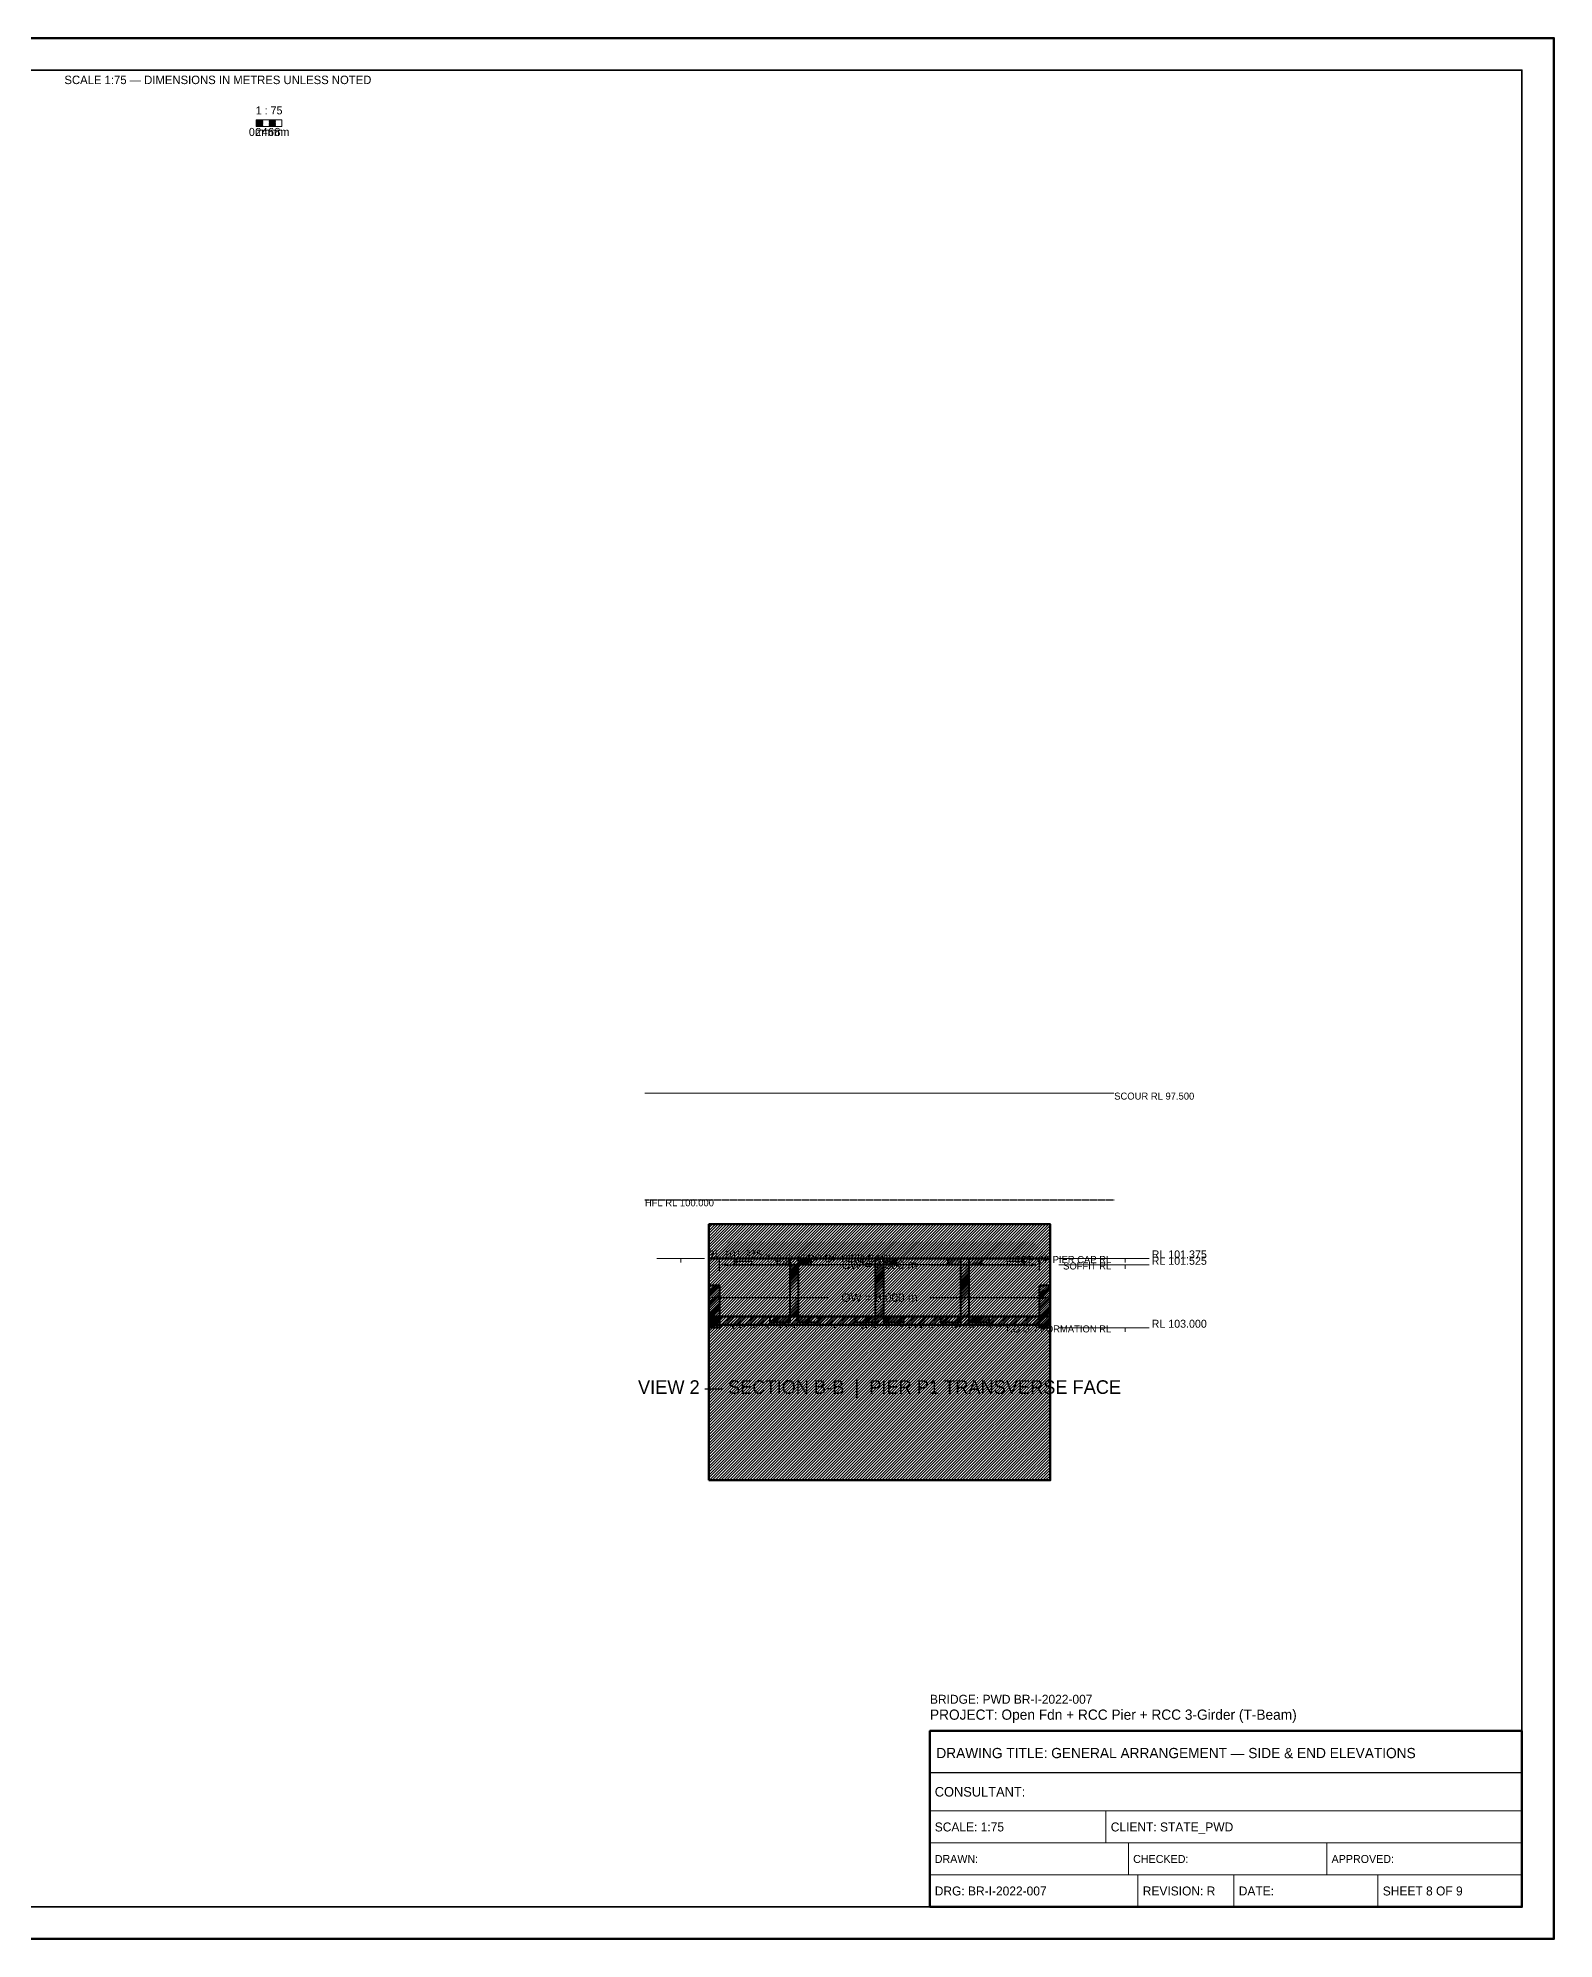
# Model space of a CAD drawing. Header units: metres. Extents: x 0 to 841, y 0 to 594.
# Drawn here: x 367 to 841, y 0 to 594 of the extents above; entities that cross this region are included whole.
import ezdxf
from ezdxf.enums import TextEntityAlignment as Align

# ---------------------------------------------------------------- set-up
doc = ezdxf.new("R2010")
doc.units = ezdxf.units.M
doc.linetypes.add('DASHED', pattern=[0.5, 0.375, -0.125])
doc.linetypes.add('DASHED2', pattern=[0.25, 0.1875, -0.0625])
for name, color, linetype, lineweight in [('BORDER-INNER', 7, 'Continuous', 35), ('BORDER-OUTER', 7, 'Continuous', 70), ('CIVIL-HFL', 5, 'DASHED', 25), ('CIVIL-SCOUR', 1, 'DASHED2', 18), ('DIM-LEVEL', 3, 'Continuous', 18), ('DIM-LINEAR', 3, 'Continuous', 18), ('STRUC-HATCHING', 8, 'Continuous', 18), ('SUB-BEARING', 5, 'Continuous', 25), ('SUB-PIER', 2, 'Continuous', 35), ('SUPER-DECK', 2, 'Continuous', 50), ('SUPER-GIRDER', 1, 'Continuous', 35), ('SUPER-KERB', 7, 'Continuous', 25), ('SUPER-PARAPET', 2, 'Continuous', 35), ('SUPER-WEARING', 8, 'Continuous', 25), ('SYM-SCALE', 7, 'Continuous', 13), ('TEXT-GENERAL', 7, 'Continuous', 18), ('TEXT-HEADER', 7, 'Continuous', 25), ('TEXT-LEVEL', 5, 'Continuous', 18), ('TEXT-SPEC', 7, 'Continuous', 13), ('TEXT-TITLE', 7, 'Continuous', 25), ('TITLEBLK-BOX', 7, 'Continuous', 50), ('TITLEBLK-TEXT', 7, 'Continuous', 18)]:
    doc.layers.add(name, color=color, linetype=linetype, lineweight=lineweight)
doc.styles.add('BRIDGE_STD', font='Arial.ttf')
doc.dimstyles.new('pmb100', dxfattribs={"dimtxt": 2.5, "dimasz": 0.9375, "dimexe": 2.5, "dimexo": 2.5, "dimtad": 0, "dimtih": 1, "dimdec": 0, "dimtxsty": 'BRIDGE_STD', "dimcen": 2.5, "dimazin": 3, "dimtfac": 1, "dimtmove": 0, "dimatfit": 3})

msp = doc.modelspace()

# ---------------------------------------------------------------- hatches: boundary and pattern name
at = {"layer": 'STRUC-HATCHING'}
h = msp.add_hatch(dxfattribs=at)
h.set_pattern_fill('ANSI31', scale=0.2)
h.paths.add_polyline_path([(576.92, 223.33), (683.58, 223.33), (683.58, 212.67), (576.92, 212.67)])
h = msp.add_hatch(dxfattribs=at)
h.set_pattern_fill('ANSI31', scale=0.2)
h.paths.add_polyline_path([(576.92, 143.33), (683.58, 143.33), (683.58, 223.33), (576.92, 223.33)])
h = msp.add_hatch(dxfattribs=at)
h.set_pattern_fill('ANSI31', scale=0.2133333)
h.paths.add_polyline_path([(596.12, 194.53), (611.05, 194.53), (611.05, 192.61), (604.92, 192.61), (604.92, 212.59), (608.81, 212.59), (608.81, 210.67), (598.36, 210.67), (598.36, 212.59), (602.25, 212.59), (602.25, 192.61), (596.12, 192.61)])
h = msp.add_hatch(dxfattribs=at)
h.set_pattern_fill('ANSI31', scale=0.2133333)
h.paths.add_polyline_path([(622.78, 194.53), (637.72, 194.53), (637.72, 192.61), (631.58, 192.61), (631.58, 212.59), (635.48, 212.59), (635.48, 210.67), (625.02, 210.67), (625.02, 212.59), (628.92, 212.59), (628.92, 192.61), (622.78, 192.61)])
h = msp.add_hatch(dxfattribs=at)
h.set_pattern_fill('ANSI31', scale=0.2133333)
h.paths.add_polyline_path([(649.45, 194.53), (664.38, 194.53), (664.38, 192.61), (658.25, 192.61), (658.25, 212.59), (662.14, 212.59), (662.14, 210.67), (651.69, 210.67), (651.69, 212.59), (655.58, 212.59), (655.58, 192.61), (649.45, 192.61)])
h = msp.add_hatch(dxfattribs=at)
h.set_pattern_fill('ANSI31', scale=0.16)
h.paths.add_polyline_path([(576.92, 204.33), (580.25, 204.33), (580.25, 191), (576.92, 191)])
h = msp.add_hatch(dxfattribs=at)
h.set_pattern_fill('ANSI31', scale=0.16)
h.paths.add_polyline_path([(680.25, 204.33), (683.58, 204.33), (683.58, 191), (680.25, 191)])
h = msp.add_hatch(dxfattribs=at)
h.set_pattern_fill('ANSI31', scale=0.1866667)
h.paths.add_polyline_path([(580.25, 191), (576.92, 191), (576.92, 193.93), (577.92, 195.11), (580.25, 192.76)])
h = msp.add_hatch(dxfattribs=at)
h.set_pattern_fill('ANSI31', scale=0.2666667)
h.paths.add_polyline_path([(576.92, 194.53), (683.58, 194.53), (683.58, 191.87), (576.92, 191.87)])
h = msp.add_hatch(dxfattribs=at)
h.set_pattern_fill('ANSI31', scale=0.1866667)
h.paths.add_polyline_path([(680.25, 191), (683.58, 191), (683.58, 193.93), (682.58, 195.11), (680.25, 192.76)])
at = {"layer": 'SUPER-WEARING'}
h = msp.add_hatch(dxfattribs=at)
h.set_pattern_fill('AR-SAND', scale=0.0533333)
h.paths.add_polyline_path([(580.25, 191.87), (680.25, 191.87), (680.25, 191), (580.25, 191)])
at = {"layer": 'SYM-SCALE'}
h = msp.add_hatch(dxfattribs=at)
h.set_pattern_fill('SOLID')
h.paths.add_polyline_path([(435.5, 566.4), (437.5, 566.4), (437.5, 568.39), (435.5, 568.39)])
h = msp.add_hatch(dxfattribs=at)
h.set_pattern_fill('SOLID')
h.paths.add_polyline_path([(439.5, 566.4), (441.5, 566.4), (441.5, 568.39), (439.5, 568.39)])

# ---------------------------------------------------------------- linework, layer by layer
at = {"layer": 'BORDER-INNER'}
msp.add_lwpolyline([(10, 10), (831, 10), (831, 584), (10, 584), (10, 10)], dxfattribs=at)
at = {"layer": 'BORDER-OUTER'}
msp.add_lwpolyline([(0, 0), (841, 0), (841, 594), (0, 594), (0, 0)], dxfattribs=at)
at = {"layer": 'CIVIL-HFL', "color": 5, "linetype": 'DASHED'}
msp.add_line((556.92, 231), (703.58, 231), dxfattribs=at)
at = {"layer": 'CIVIL-SCOUR', "color": 1, "linetype": 'DASHED2'}
msp.add_line((556.92, 264.33), (703.58, 264.33), dxfattribs=at)
at = {"layer": 'DIM-LEVEL'}
for p, q in [((560.64, 212.67), (575.6, 212.67)), ((568.12, 212.67), (568.12, 211.42)), ((699.57, 212.67), (714.53, 212.67)), ((699.57, 210.67), (714.53, 210.67)), ((707.05, 212.67), (707.05, 211.42)), ((707.05, 210.67), (707.05, 209.42)), ((699.57, 191), (714.53, 191)), ((707.05, 191), (707.05, 189.75))]:
    msp.add_line(p, q, dxfattribs=at)
at = {"layer": 'DIM-LEVEL', "color": 5}
for p, q in [((707.05, 212.67), (686.25, 212.67)), ((707.05, 210.67), (686.25, 210.67)), ((707.05, 191), (686.25, 191))]:
    msp.add_line(p, q, dxfattribs=at)
at = {"layer": 'SUB-BEARING', "lineweight": 30}
for points in [[(584.92, 211.77), (590.25, 211.77), (590.25, 210.67), (584.92, 210.67), (584.92, 211.77)], [(670.25, 211.77), (675.58, 211.77), (675.58, 210.67), (670.25, 210.67), (670.25, 211.77)]]:
    msp.add_lwpolyline(points, dxfattribs=at)
at = {"layer": 'SUB-PIER', "lineweight": 50}
for points in [[(576.92, 223.33), (683.58, 223.33), (683.58, 212.67), (576.92, 212.67), (576.92, 223.33)], [(576.92, 143.33), (683.58, 143.33), (683.58, 223.33), (576.92, 223.33), (576.92, 143.33)]]:
    msp.add_lwpolyline(points, dxfattribs=at)
at = {"layer": 'SUB-PIER', "lineweight": 30}
msp.add_lwpolyline([(585.45, 212.67), (675.05, 212.67), (675.05, 210.67), (585.45, 210.67), (585.45, 212.67)], dxfattribs=at)
at = {"layer": 'SUPER-DECK', "lineweight": 50}
msp.add_lwpolyline([(576.92, 194.53), (683.58, 194.53), (683.58, 191.87), (576.92, 191.87), (576.92, 194.53)], dxfattribs=at)
at = {"layer": 'SUPER-GIRDER', "lineweight": 40}
for points in [[(596.12, 194.53), (611.05, 194.53), (611.05, 192.61), (604.92, 192.61), (604.92, 212.59), (608.81, 212.59), (608.81, 210.67), (598.36, 210.67), (598.36, 212.59), (602.25, 212.59), (602.25, 192.61), (596.12, 192.61), (596.12, 194.53)], [(622.78, 194.53), (637.72, 194.53), (637.72, 192.61), (631.58, 192.61), (631.58, 212.59), (635.48, 212.59), (635.48, 210.67), (625.02, 210.67), (625.02, 212.59), (628.92, 212.59), (628.92, 192.61), (622.78, 192.61), (622.78, 194.53)], [(649.45, 194.53), (664.38, 194.53), (664.38, 192.61), (658.25, 192.61), (658.25, 212.59), (662.14, 212.59), (662.14, 210.67), (651.69, 210.67), (651.69, 212.59), (655.58, 212.59), (655.58, 192.61), (649.45, 192.61), (649.45, 194.53)]]:
    msp.add_lwpolyline(points, dxfattribs=at)
at = {"layer": 'SUPER-KERB', "lineweight": 35}
for points in [[(580.25, 191), (576.92, 191), (576.92, 193.93), (577.92, 195.11), (580.25, 192.76), (580.25, 191)], [(680.25, 191), (683.58, 191), (683.58, 193.93), (682.58, 195.11), (680.25, 192.76), (680.25, 191)]]:
    msp.add_lwpolyline(points, dxfattribs=at)
at = {"layer": 'SUPER-PARAPET', "lineweight": 40}
for points in [[(576.92, 204.33), (580.25, 204.33), (580.25, 191), (576.92, 191), (576.92, 204.33)], [(680.25, 204.33), (683.58, 204.33), (683.58, 191), (680.25, 191), (680.25, 204.33)]]:
    msp.add_lwpolyline(points, dxfattribs=at)
at = {"layer": 'SYM-SCALE'}
msp.add_lwpolyline([(435.5, 566.4), (443.5, 566.4), (443.5, 568.39), (435.5, 568.39), (435.5, 566.4)], dxfattribs=at)
at = {"layer": 'TITLEBLK-BOX', "lineweight": 50}
msp.add_lwpolyline([(646, 10), (831, 10), (831, 65), (646, 65), (646, 10)], dxfattribs=at)
at = {"layer": 'TITLEBLK-BOX', "lineweight": 30}
msp.add_lwpolyline([(646, 52), (831, 52), (831, 65), (646, 65), (646, 52)], dxfattribs=at)
at = {"layer": 'TITLEBLK-BOX', "lineweight": 18}
for points in [[(646, 40), (831, 40), (831, 52), (646, 52), (646, 40)], [(646, 30), (701, 30), (701, 40), (646, 40), (646, 30)], [(701, 30), (831, 30), (831, 40), (701, 40), (701, 30)], [(646, 20), (708, 20), (708, 30), (646, 30), (646, 20)], [(708, 20), (770, 20), (770, 30), (708, 30), (708, 20)], [(770, 20), (831, 20), (831, 30), (770, 30), (770, 20)], [(646, 10), (711, 10), (711, 20), (646, 20), (646, 10)], [(711, 10), (741, 10), (741, 20), (711, 20), (711, 10)], [(741, 10), (786, 10), (786, 20), (741, 20), (741, 10)], [(786, 10), (831, 10), (831, 20), (786, 20), (786, 10)]]:
    msp.add_lwpolyline(points, dxfattribs=at)

# ---------------------------------------------------------------- texts
at = {"layer": 'CIVIL-HFL', "color": 5}
msp.add_text('HFL RL 100.000', height=2.2, dxfattribs=at).set_placement((556.92, 228.95))
at = {"layer": 'CIVIL-SCOUR', "color": 1}
msp.add_text('SCOUR RL 97.500', height=2.2, dxfattribs=at).set_placement((703.58, 262.28))
at = {"layer": 'TEXT-GENERAL'}
for s, p in [('1 : 75', (439.5, 570.14)), ('0m', (435.5, 563.41)), ('2m', (437.5, 563.41)), ('4m', (439.5, 563.41)), ('6m', (441.5, 563.41)), ('8m', (443.5, 563.41))]:
    msp.add_text(s, height=2.493, dxfattribs=at).set_placement(p, align=Align.CENTER)
at = {"layer": 'TEXT-HEADER'}
msp.add_text('T.O.C. (TOP OF PIER CAP)', height=2.3467, dxfattribs=at).set_placement((594.52, 211.49))
msp.add_text('VIEW 2 — SECTION B-B  |  PIER P1 TRANSVERSE FACE', height=4.2533, dxfattribs=at).set_placement((630.25, 170.33), align=Align.CENTER)
at = {"layer": 'TEXT-LEVEL'}
for s, p in [('RL 101.375', (576.34, 212.67)), ('RL 101.375', (715.28, 212.67)), ('RL 101.525', (715.28, 210.67)), ('RL 103.000', (715.28, 191))]:
    msp.add_text(s, height=2.493, dxfattribs=at).set_placement(p)
for s, p in [('TOP OF PIER CAP RL', (702.65, 211.2)), ('SOFFIT RL', (702.65, 209.2)), ('T.O.D. / FORMATION RL', (702.65, 189.53))]:
    msp.add_text(s, height=2.2, dxfattribs=at).set_placement(p, align=Align.RIGHT)
at = {"layer": 'TEXT-SPEC', "color": 8}
msp.add_text('SCALE 1:75 — DIMENSIONS IN METRES UNLESS NOTED', height=2.64, dxfattribs=at).set_placement((423.5, 579.6), align=Align.CENTER)
at = {"layer": 'TEXT-TITLE'}
for s, p in [('PROJECT: Open Fdn + RCC Pier + RCC 3-Girder (T-Beam)', (646, 68.5)), ('DRAWING TITLE: GENERAL ARRANGEMENT — SIDE & END ELEVATIONS', (648, 56.5))]:
    msp.add_text(s, height=3.2, dxfattribs=at).set_placement(p)
at = {"layer": 'TITLEBLK-TEXT'}
for s, height, p in [('BRIDGE: PWD BR-I-2022-007', 2.8, (646, 73.5)), ('CONSULTANT: ', 3, (647.5, 44.5)), ('SCALE: 1:75', 2.8, (647.5, 33.6)), ('CLIENT: STATE_PWD', 2.8, (702.5, 33.6)), ('DRAWN: ', 2.5, (647.5, 23.75)), ('CHECKED: ', 2.5, (709.5, 23.75)), ('APPROVED: ', 2.5, (771.5, 23.75)), ('DRG: BR-I-2022-007', 2.8, (647.5, 13.6)), ('REVISION: R', 2.8, (712.5, 13.6)), ('DATE: ', 2.8, (742.5, 13.6)), ('SHEET 8 OF 9', 2.8, (787.5, 13.6))]:
    msp.add_text(s, height=height, dxfattribs=at).set_placement(p)

# ---------------------------------------------------------------- dimensions: what is measured, and where the dimension line sits
at = {"layer": 'DIM-LINEAR'}
for base, p1, p2, text in [((580.25, 210.67), (580.25, 206.27), (680.25, 206.27), 'CW = 7.500 m'), ((576.92, 200.4), (576.92, 196), (683.58, 196), 'OW = 8.000 m')]:
    msp.add_linear_dim(base=base, p1=p1, p2=p2, text=text, dimstyle='pmb100', override={"dimtxt": 2.64, "dimasz": 2.64, "dimgap": 1.056, "dimclrt": 3}, dxfattribs=at).render()

doc.saveas('drawing.dxf')
